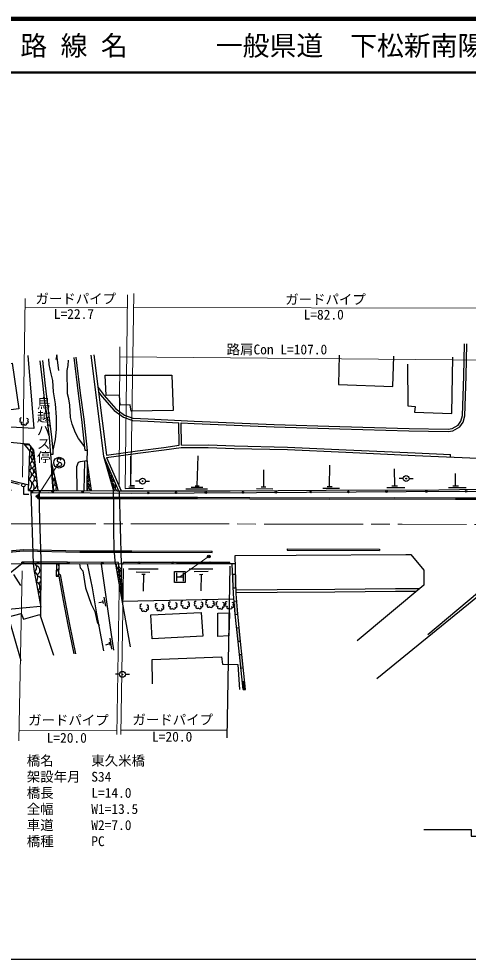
# Model space of a CAD drawing. Units: millimetres at full size, sheet at 1:1000; details may follow other scales. Extents: x 40000 to 680000, y 20000 to 380000.
# Drawn here: x 180096 to 263706, y 205000 to 380000 of the extents above; entities that cross this region are included whole.
import ezdxf
from ezdxf.enums import TextEntityAlignment as Align

# ---------------------------------------------------------------- set-up
doc = ezdxf.new("R2010")
doc.units = ezdxf.units.MM
doc.header["$LTSCALE"] = 1000
doc.header["$PDMODE"] = 32
doc.header["$PDSIZE"] = 500
doc.linetypes.add('CHAIN', pattern=[18.5, 12, -1.5, 3.5, -1.5])
for name, color, linetype, lineweight in [('M-BGD', 7, 'Continuous', 25), ('M-BMK', 2, 'CHAIN', 13), ('M-BMK-HTXT', 7, 'Continuous', 13), ('M-STR-HTXT', 7, 'Continuous', 13), ('M-STR-STR1', 1, 'Continuous', 25), ('M-STR-STRC', 7, 'Continuous', 25), ('M-TTL', 2, 'Continuous', 140), ('M-TTL-BAND', 7, 'Continuous', 25), ('M-TTL-LINE', 7, 'Continuous', 50)]:
    doc.layers.add(name, color=color, linetype=linetype, lineweight=lineweight)
doc.layers.add('M-TTL-TXT', color=7, linetype='Continuous')
doc.styles.add('@ＭＳ ゴシック', font='')
doc.styles.add('ＭＳ ゴシック', font='')
doc.styles.get('@ＭＳ ゴシック').set_extended_font_data('@MS Gothic')
doc.styles.get('ＭＳ ゴシック').set_extended_font_data('MS Gothic')

msp = doc.modelspace()

# ---------------------------------------------------------------- hatches: boundary and pattern name
at = {"layer": 'M-BGD'}
h = msp.add_hatch(color=256, dxfattribs=at)
edge = h.paths.add_edge_path()
edge.add_ellipse((203125, 293970), major_axis=(-36.5, -34.2), ratio=1, start_angle=136.8037, end_angle=-43.1963)
h = msp.add_hatch(color=256, dxfattribs=at)
edge = h.paths.add_edge_path()
edge.add_ellipse((252166, 294450), major_axis=(-36.5, -34.2), ratio=1, start_angle=136.8037, end_angle=-43.1963)
for points in [[(220436, 276636), (219887, 276624), (220012, 274124), (220493, 274135)], [(220629, 271674), (220181, 271628), (220379, 269237), (220390, 269136), (220837, 269182), (220827, 269279)], [(221098, 266695), (220650, 266650), (220910, 264164), (221358, 264209)], [(221611, 261722), (221164, 261676), (221417, 259189), (221864, 259235)], [(222117, 256748), (221669, 256702), (221826, 255163), (222274, 255208)]]:
    msp.add_hatch(color=256, dxfattribs=at).paths.add_polyline_path(points)
h = msp.add_hatch(color=256, dxfattribs=at)
edge = h.paths.add_edge_path()
edge.add_ellipse((199384, 258013), major_axis=(-36.5, -34.2), ratio=1, start_angle=136.8037, end_angle=-43.1963)

# ---------------------------------------------------------------- linework, layer by layer
for centre in [(252166, 294450), (203125, 293970), (199384, 258013)]:
    msp.add_arc(centre, 50, 180.00009, 0.00009)
for p, q in [((194074, 317452), (196414, 298827)), ((209922, 300638), (209860, 304825)), ((210371, 300685), (210310, 304802)), ((192848, 299677), (192446, 299677)), ((186065, 298954), (186516, 298954)), ((192284, 292202), (192374, 297676)), ((192826, 297741), (192745, 292199)), ((195834, 298633), (197737, 292163)), ((196434, 298376), (199109, 292154)), ((200870, 298583), (200863, 293143)), ((213295, 293094), (213459, 298661)), ((260417, 298472), (260417, 298922)), ((171262, 295850), (181958, 293255)), ((186166, 297267), (187375, 292237)), ((225684, 292908), (225697, 296071)), ((237931, 292971), (237976, 296914)), ((250039, 293078), (249980, 296228)), ((172870, 295176), (180185, 293372)), ((251616, 294450), (250866, 294450)), ((252716, 294450), (253466, 294450)), ((261375, 293067), (261372, 295384)), ((180945, 292887), (180945, 291554)), ((199857, 292614), (203252, 292641)), ((200541, 292883), (201628, 292869)), ((200742, 293144), (201637, 293137)), ((202575, 293970), (201825, 293970)), ((203675, 293970), (204425, 293970)), ((211177, 292514), (215227, 292549)), ((212136, 292865), (214337, 292830)), ((212932, 293099), (213658, 293088)), ((224318, 292583), (227365, 292544)), ((225191, 292912), (226045, 292905)), ((236674, 292651), (239783, 292651)), ((237482, 292976), (238380, 292965)), ((248565, 292806), (251889, 292776)), ((249525, 293073), (250553, 293083)), ((260026, 292793), (263328, 292768)), ((260873, 293067), (261877, 293067)), ((180945, 291554), (181945, 291554)), ((181929, 292217), (182359, 292219)), ((183655, 290723), (183655, 290973)), ((183920, 289001), (183966, 292228)), ((197758, 289813), (197737, 292163)), ((184285, 279353), (183920, 289001)), ((197800, 284913), (197758, 289813)), ((197826, 281290), (197800, 284913)), ((198066, 278501), (197826, 281290)), ((216086, 280669), (216087, 280919)), ((230009, 281381), (230008, 281131)), ((230008, 281131), (247196, 281054)), ((230009, 281381), (247197, 281304)), ((247197, 281304), (247196, 281054)), ((180635, 278561), (180635, 278861)), ((182737, 278568), (182942, 277139)), ((184163, 268704), (184276, 278574)), ((184276, 278574), (184285, 279353)), ((198660, 278495), (198660, 278795)), ((199203, 278498), (199294, 271612)), ((199533, 278501), (199533, 278809)), ((219357, 278593), (219357, 278793)), ((179081, 276586), (180393, 274556)), ((182942, 277139), (183442, 274516)), ((187572, 276571), (187768, 276571)), ((200517, 277661), (206029, 277650)), ((201932, 277055), (204480, 277022)), ((202965, 276629), (203593, 276629)), ((203279, 276629), (203222, 273495)), ((209051, 275125), (209051, 277125)), ((209051, 277125), (211051, 277125)), ((209426, 276875), (209426, 275375)), ((210676, 276875), (210676, 275375)), ((211051, 277125), (211051, 275125)), ((211772, 277637), (216164, 277625)), ((212734, 277132), (215325, 277181)), ((213734, 276614), (214314, 276638)), ((214024, 276626), (213968, 273542)), ((218858, 246173), (219421, 278138)), ((219887, 276624), (220436, 276636)), ((211051, 275125), (209051, 275125)), ((209426, 276125), (210676, 276125)), ((183442, 274516), (184184, 270513)), ((220012, 274124), (220493, 274135)), ((256184, 265422), (265421, 273149)), ((195734, 271469), (194966, 271294)), ((195665, 271744), (195803, 271193)), ((195923, 272360), (196217, 270678)), ((199294, 271612), (220144, 272085)), ((220181, 271628), (220629, 271674)), ((246729, 257255), (265411, 272500)), ((184159, 270645), (168722, 269155)), ((220390, 269136), (220837, 269182)), ((220650, 266650), (221098, 266695)), ((197059, 264754), (197353, 262690)), ((196984, 263711), (196216, 263443)), ((196931, 264008), (197037, 263413)), ((220911, 264164), (221358, 264209)), ((221164, 261676), (221611, 261722)), ((221417, 259189), (221864, 259235)), ((198834, 258013), (198084, 258013)), ((199934, 258013), (200684, 258013)), ((221669, 256702), (222117, 256748)), ((221826, 255163), (222274, 255208))]:
    msp.add_line(p, q, dxfattribs=at)
for points in [[(194835, 311397), (195948, 309916), (198137, 307415), (199768, 306268), (201334, 305689), (204135, 305560), (212742, 305132), (227632, 304509), (239814, 304128), (252700, 303776), (259962, 303629), (260714, 303739), (261825, 304396), (262357, 305131), (262623, 306164), (262906, 313493), (263018, 319531)], [(210310, 304802), (212721, 304682), (227615, 304060), (239801, 303678), (252690, 303326), (259991, 303178), (260866, 303306), (262135, 304056), (262772, 304937), (263071, 306099), (263356, 313480), (263468, 319522)], [(181770, 317336), (182917, 303743), (161413, 304988), (162440, 316541)], [(187519, 314552), (187192, 317485), (186973, 316612)], [(192446, 299677), (191844, 305461), (191204, 310301), (190372, 316960)], [(193623, 292193), (192826, 297741), (192848, 299677), (192242, 305508), (191601, 310352), (190769, 317010)], [(193479, 317377), (195834, 298633), (198618, 292157)], [(239691, 317387), (239556, 311972), (249713, 311599), (249882, 317218)], [(252399, 315725), (252483, 307953), (253827, 307839), (253739, 306799), (260663, 306546), (260871, 317062)], [(186516, 292242), (186251, 295458), (186155, 297499), (186019, 299692), (185800, 302069), (185496, 304655), (185148, 307039), (184575, 312199), (184091, 316367)], [(186516, 298954), (186467, 299727), (186247, 302116), (185943, 304714), (185594, 307097), (185022, 312250), (184538, 316419)], [(186467, 299727), (186918, 301698), (187088, 303656), (187127, 305882), (186942, 308325), (186572, 310613), (186425, 312701), (186094, 313910), (185716, 315652), (185670, 316737)], [(192379, 300318), (191173, 301901), (190665, 302932), (190017, 304582), (189725, 305828), (189571, 308094), (189402, 309294), (189125, 310233), (189079, 314532), (189294, 315502), (189340, 316487)], [(194948, 310498), (195598, 309632), (197833, 307078), (199557, 305866), (201244, 305242), (204114, 305111), (209860, 304825)], [(180623, 305707), (180495, 305753), (180383, 305708), (180277, 305574), (180297, 305444), (180380, 305385), (180439, 305374), (180334, 305313), (180269, 305124), (180302, 304987), (180483, 304918), (180630, 304937), (180553, 304740), (180550, 304574), (180674, 304498), (180856, 304459), (180981, 304515), (181014, 304577), (181067, 304494), (181298, 304391), (181472, 304459), (181571, 304619), (181529, 304731), (181458, 304783), (181652, 304735), (181843, 304847), (181896, 305046), (181825, 305123), (181697, 305155), (181854, 305199), (181876, 305288), (181835, 305458), (181753, 305548), (181581, 305626)], [(181066, 300914), (177811, 301195), (169506, 296712), (169429, 294695), (178655, 292308)], [(181929, 292217), (182142, 299609), (181066, 300914), (181873, 300895), (182833, 299743), (183639, 292226)], [(196414, 298827), (202201, 299595), (207095, 300249), (209922, 300638)], [(196434, 298376), (202260, 299149), (207156, 299803), (210295, 300235), (215353, 300248), (220190, 300063), (230063, 299842), (240967, 299349), (253831, 298758), (264023, 298315), (267472, 298142)], [(210371, 300685), (215361, 300698), (220204, 300513), (230078, 300291), (240987, 299799), (253851, 299208), (260417, 298922)], [(192826, 297741), (191517, 297553), (191162, 297419), (190855, 296603), (190902, 292212)], [(198812, 292156), (200648, 292143), (219428, 292181), (237300, 292282), (258236, 292357), (269709, 292508), (284416, 292676), (267472, 298142)], [(182359, 291787), (185632, 291864), (201150, 291753), (224326, 291873), (252178, 292014), (284090, 292183), (284416, 292676)], [(183655, 290973), (192787, 290975), (202379, 290961), (213358, 290967), (223101, 290933), (237953, 290881), (249980, 290905), (261329, 290831), (271488, 290842), (285349, 290706)], [(183655, 290723), (192787, 290725), (202379, 290711), (213358, 290717), (223101, 290683), (237953, 290631), (249979, 290655), (261328, 290581), (271487, 290592), (285346, 290456)], [(81273, 281460), (91679, 281445), (108554, 281509), (130166, 281511), (147363, 281537), (150990, 280914), (155279, 280350), (159090, 280248), (171713, 280281), (175416, 280715), (180988, 281257), (191455, 281013), (201109, 280972), (216087, 280919)], [(81273, 281210), (91680, 281195), (108554, 281259), (130166, 281261), (147342, 281287), (150952, 280667), (155259, 280100), (159087, 279998), (171728, 280031), (175443, 280466), (180998, 281007), (191452, 280763), (201108, 280722), (216086, 280669)], [(220356, 280113), (231680, 280203), (252118, 280295), (253019, 280295), (255430, 277391), (255427, 274633), (243036, 264216)], [(222274, 255208), (221370, 264099), (220827, 269279), (220518, 273016), (220356, 280113)], [(180635, 278561), (174331, 278470), (158498, 278535), (146408, 278469), (131401, 278469), (119661, 278425), (108739, 278469), (97463, 278381), (86075, 278382), (83955, 278404), (80097, 279308)], [(182737, 278568), (180635, 278561), (168722, 269155), (168080, 258891)], [(198660, 278795), (189182, 278892), (180635, 278861)], [(187097, 278584), (187076, 276300), (187565, 276278), (187622, 278586)], [(191387, 278569), (191499, 277801), (192013, 277268), (192511, 274116), (193582, 271052), (194237, 269684), (194667, 267746), (195051, 267077)], [(195938, 262361), (194634, 269290), (193784, 274084), (192886, 278554)], [(195394, 278528), (197246, 265860), (197718, 262494)], [(198066, 278501), (199323, 271447), (200814, 263130)], [(220391, 278593), (209406, 278592), (199533, 278501), (199203, 278498)], [(219357, 278793), (209405, 278792), (199533, 278809)], [(221826, 255163), (220922, 264053), (220379, 269237), (220069, 272986), (219789, 278593)], [(187768, 276571), (188630, 271815), (189499, 267282), (190635, 261856)], [(187516, 276280), (188335, 271760), (189205, 267223), (190341, 261795)], [(254567, 273910), (250164, 273899), (238918, 273821), (228171, 273754), (220503, 273687)], [(253970, 273409), (250166, 273399), (238921, 273321), (228174, 273254), (220514, 273187)], [(208292, 271425), (208164, 271471), (208052, 271426), (207945, 271292), (207965, 271162), (208048, 271103), (208108, 271092), (208002, 271031), (207938, 270842), (207970, 270705), (208151, 270636), (208299, 270655), (208222, 270458), (208219, 270292), (208343, 270216), (208525, 270177), (208650, 270233), (208682, 270295), (208735, 270212), (208967, 270109), (209141, 270177), (209239, 270337), (209197, 270449), (209127, 270501), (209320, 270453), (209512, 270565), (209565, 270764), (209493, 270841), (209366, 270873), (209523, 270917), (209545, 271006), (209504, 271176), (209422, 271266), (209249, 271344)], [(210607, 271566), (210479, 271612), (210367, 271567), (210261, 271433), (210281, 271303), (210364, 271244), (210423, 271233), (210318, 271172), (210253, 270983), (210286, 270846), (210467, 270777), (210614, 270796), (210537, 270599), (210534, 270433), (210658, 270357), (210840, 270319), (210965, 270374), (210998, 270436), (211051, 270353), (211282, 270250), (211456, 270319), (211555, 270478), (211513, 270590), (211442, 270642), (211636, 270594), (211827, 270706), (211880, 270905), (211809, 270982), (211681, 271014), (211838, 271059), (211860, 271147), (211819, 271317), (211737, 271407), (211565, 271485)], [(213092, 271538), (212964, 271584), (212852, 271539), (212746, 271405), (212766, 271275), (212849, 271216), (212908, 271205), (212803, 271144), (212738, 270955), (212771, 270818), (212952, 270748), (213099, 270767), (213022, 270571), (213019, 270405), (213143, 270329), (213325, 270290), (213450, 270346), (213483, 270408), (213535, 270325), (213767, 270222), (213941, 270290), (214040, 270450), (213998, 270561), (213927, 270614), (214121, 270566), (214312, 270678), (214365, 270877), (214294, 270954), (214166, 270986), (214323, 271030), (214345, 271119), (214304, 271289), (214222, 271379), (214050, 271457)], [(215210, 271736), (215082, 271781), (214970, 271736), (214864, 271603), (214884, 271472), (214966, 271414), (215026, 271402), (214921, 271341), (214856, 271152), (214888, 271015), (215069, 270946), (215217, 270965), (215140, 270768), (215137, 270602), (215261, 270526), (215443, 270488), (215568, 270544), (215601, 270605), (215653, 270523), (215885, 270420), (216059, 270488), (216158, 270648), (216116, 270759), (216045, 270811), (216239, 270763), (216430, 270876), (216483, 271075), (216412, 271152), (216284, 271184), (216441, 271228), (216463, 271316), (216422, 271487), (216340, 271577), (216168, 271654)], [(217114, 271463), (216987, 271508), (216874, 271463), (216768, 271330), (216788, 271199), (216871, 271141), (216931, 271129), (216825, 271068), (216761, 270879), (216793, 270742), (216974, 270673), (217121, 270692), (217045, 270495), (217042, 270329), (217165, 270253), (217347, 270215), (217472, 270271), (217505, 270332), (217558, 270250), (217790, 270147), (217963, 270215), (218062, 270375), (218020, 270486), (217950, 270538), (218143, 270490), (218334, 270603), (218387, 270802), (218316, 270879), (218188, 270911), (218345, 270955), (218367, 271043), (218326, 271214), (218244, 271304), (218072, 271381)], [(218858, 271485), (218730, 271531), (218618, 271486), (218512, 271352), (218532, 271222), (218615, 271163), (218674, 271152), (218569, 271091), (218504, 270902), (218537, 270765), (218718, 270696), (218865, 270715), (218788, 270518), (218785, 270352), (218909, 270276), (219091, 270238), (219216, 270293), (219249, 270355), (219302, 270272), (219533, 270169), (219707, 270238), (219806, 270397), (219764, 270509), (219693, 270561), (219887, 270513), (220078, 270625), (220131, 270825), (220060, 270901), (219932, 270933), (220089, 270978), (220111, 271066), (220070, 271236), (219988, 271326), (219816, 271404)], [(202983, 271002), (202855, 271047), (202743, 271002), (202637, 270869), (202657, 270738), (202739, 270680), (202799, 270668), (202694, 270607), (202629, 270418), (202661, 270281), (202842, 270212), (202990, 270231), (202913, 270034), (202910, 269868), (203034, 269792), (203216, 269754), (203341, 269810), (203374, 269871), (203426, 269789), (203658, 269686), (203832, 269754), (203931, 269914), (203889, 270025), (203818, 270077), (204012, 270029), (204203, 270142), (204256, 270341), (204185, 270418), (204057, 270450), (204214, 270494), (204236, 270582), (204195, 270753), (204113, 270843), (203941, 270920)], [(205835, 271115), (205707, 271160), (205595, 271115), (205489, 270981), (205509, 270851), (205591, 270792), (205651, 270781), (205546, 270720), (205481, 270531), (205513, 270394), (205694, 270325), (205842, 270344), (205765, 270147), (205762, 269981), (205886, 269905), (206068, 269867), (206193, 269923), (206226, 269984), (206278, 269902), (206510, 269799), (206684, 269867), (206783, 270027), (206741, 270138), (206670, 270190), (206864, 270142), (207055, 270255), (207108, 270454), (207037, 270531), (206909, 270562), (207066, 270607), (207088, 270695), (207047, 270866), (206965, 270956), (206793, 271033)], [(180564, 260537), (178161, 268682), (180505, 269356), (180974, 268301), (184022, 269122), (186572, 261563)], [(204990, 256273), (204914, 260744), (217805, 261239), (218014, 259874), (220841, 259854), (221163, 255193)], [(255481, 229110), (264240, 229110), (264240, 227883), (363455, 227883)]]:
    msp.add_lwpolyline(points, dxfattribs=at)
for points in [[(170348, 314989), (178861, 315940), (180122, 307429), (171094, 306297)], [(196160, 313712), (208581, 313693), (208809, 307085), (201022, 306971), (200813, 308149), (198952, 308130), (198838, 309933), (196350, 309914)], [(204677, 269104), (214015, 269536), (214312, 265111), (204893, 264598)], [(217139, 269384), (219312, 269461), (219178, 265145), (217130, 265059)]]:
    msp.add_lwpolyline(points, close=True, dxfattribs=at)
for centre, radius in [((203125, 293970), 550), ((203125, 293970), 50), ((252166, 294450), 550), ((252166, 294450), 50), ((180945, 293220), 333), ((182515, 291940), 150), ((186394, 292009), 150), ((191979, 291969), 150), ((204178, 291769), 150), ((209347, 291796), 150), ((214891, 291824), 150), ((221810, 291860), 150), ((227915, 291891), 150), ((234409, 291924), 150), ((241420, 291960), 150), ((248496, 291995), 150), ((255958, 292034), 150), ((263318, 292073), 150), ((180843, 278712), 150), ((183653, 278722), 150), ((189326, 278740), 150), ((195623, 278676), 150), ((202455, 278804), 150), ((208738, 278793), 150), ((215631, 278793), 150), ((199384, 258013), 550), ((199384, 258013), 50)]:
    msp.add_circle(centre, radius, dxfattribs=at)
for centre, radius, start, end in [((181680, 300089), 666, 313.8555, 125.10339), ((182048, 299067), 550, 276.44865, 80.2511), ((182169, 299443), 606, 314.69873, 73.32786), ((182148, 298845), 779, 331.93534, 37.85999), ((181875, 297868), 694, 286.50469, 70.19506), ((182380, 297020), 609, 272.0482, 76.66084), ((182238, 298359), 609, 302.86069, 57.76192), ((182100, 297652), 953, 333.53079, 39.19229), ((181603, 295149), 878, 296.2335, 60.46624), ((181666, 296569), 753, 299.37264, 57.32711), ((182235, 295768), 665, 291.61127, 75.45994), ((182714, 296429), 493, 288.63151, 59.28858), ((182620, 295118), 708, 304.01653, 66.69836), ((187268, 295907), 1044, 149.66306, 217.26745), ((193186, 295494), 400, 103.43715, 272.89951), ((197151, 296202), 478, 144.81686, 261.71012), ((197261, 295830), 505, 169.61153, 230.99569), ((181230, 293311), 1298, 302.57695, 54.1228), ((182250, 294409), 776, 287.04665, 72.78158), ((182501, 293415), 1006, 296.1837, 59.22841), ((187100, 294836), 796, 128.81149, 234.22485), ((187143, 293628), 758, 132.11204, 223.3691), ((186960, 294321), 350, 117.32511, 269.70646), ((193308, 294321), 531, 137.94141, 231.2204), ((193357, 294676), 444, 109.83034, 266.50633), ((193425, 293775), 469, 101.70835, 274.62832), ((197375, 295410), 432, 132.52944, 273.99753), ((197519, 294877), 487, 153.77021, 245.61106), ((197793, 294637), 517, 138.68097, 267.846), ((197729, 294261), 446, 157.21714, 249.70211), ((198056, 293707), 501, 124.31031, 282.21666), ((181797, 292720), 1166, 334.69342, 54.28369), ((187128, 292739), 651, 117.80607, 229.8263), ((187422, 293534), 637, 136.74654, 250.28503), ((187450, 292496), 501, 118.97624, 210.79299), ((193384, 292304), 535, 118.30906, 191.46907), ((193633, 293182), 698, 150.34666, 224.60209), ((193721, 292776), 591, 115.95657, 260.3801), ((198134, 293338), 564, 162.35248, 255.99644), ((198525, 292641), 805, 160.44727, 216.45972), ((198631, 292791), 634, 137.70758, 268.8194), ((182531, 277933), 895, 297.34179, 45.3755), ((187041, 278013), 574, 274.61331, 84.31635), ((198987, 278268), 770, 162.51945, 237.69605), ((199508, 278389), 854, 172.88734, 249.94139), ((182475, 276065), 1171, 315.11347, 66.47444), ((183176, 277393), 862, 293.23159, 76.68297), ((187009, 276871), 576, 276.72374, 82.20592), ((199569, 276925), 1029, 152.57992, 221.77976), ((199381, 277790), 824, 149.26909, 234.90602), ((199887, 276812), 1025, 130.93267, 230.57736), ((183033, 274286), 991, 307.15147, 74.09021), ((183483, 275539), 759, 297.65564, 79.22145), ((199292, 276049), 526, 132.93395, 234.94728), ((199367, 274593), 475, 141.16766, 234.07973), ((200020, 275264), 1089, 136.07495, 225.43508), ((183482, 272784), 728, 302.78473, 78.21144), ((183643, 273701), 578, 311.4607, 50.16924), ((199249, 273473), 285, 121.7351, 253.27568), ((199793, 273977), 742, 136.4348, 225.07523), ((200041, 272990), 899, 149.11777, 212.39226)]:
    msp.add_arc(centre, radius, start, end, dxfattribs=at)
at = {"layer": 'M-BMK'}
msp.add_lwpolyline([(65403, 286214), (72801, 286197), (84885, 286224), (108504, 286207), (125578, 286138), (153040, 286161), (182429, 286013), (207216, 286014), (232140, 285968), (251402, 285941), (278333, 285874), (294139, 285783), (319416, 285783), (350133, 285651)], dxfattribs=at)
at = {"layer": 'M-STR-HTXT'}
for p, q in [((181265, 327980), (180751, 294723)), ((199857, 292614), (200318, 328616)), ((201482, 328874), (200912, 293336)), ((181239, 326349), (200288, 326304)), ((201441, 326302), (284678, 326107)), ((198877, 318927), (198776, 293343)), ((198869, 317078), (305999, 316124)), ((183635, 291271), (187593, 297407)), ((215333, 279849), (210051, 276125)), ((180735, 277257), (180096, 245637)), ((198330, 246787), (198836, 277561)), ((199557, 277691), (199079, 246817)), ((180135, 247567), (198343, 247601)), ((199092, 247603), (218884, 247640))]:
    msp.add_line(p, q, dxfattribs=at)
at = {"layer": 'M-STR-STR1'}
for p, q in [((182359, 292219), (182737, 278568)), ((199203, 278498), (198812, 292156))]:
    msp.add_line(p, q, dxfattribs=at)
for points in [[(182359, 292219), (186597, 292242), (198812, 292156)], [(199203, 278498), (189181, 278592), (182737, 278568)]]:
    msp.add_lwpolyline(points, dxfattribs=at)
at = {"layer": 'M-STR-STRC'}
for p, q in [((187321, 298043), (187230, 297861)), ((187230, 297861), (187230, 297770)), ((187230, 297770), (187321, 297589)), ((187502, 298134), (187321, 298043)), ((187321, 297589), (187866, 297407)), ((187684, 298134), (187502, 298134)), ((187866, 298043), (187684, 298134)), ((187957, 297861), (187866, 298043)), ((187230, 296861), (187139, 297043)), ((187321, 296770), (187230, 296861)), ((187502, 296680), (187321, 296770)), ((187684, 296680), (187502, 296680)), ((187866, 296770), (187684, 296680)), ((187866, 297407), (187957, 297316)), ((187957, 296861), (187866, 296770)), ((187957, 297316), (188048, 297134)), ((188048, 297043), (187957, 296861)), ((188048, 297134), (188048, 297043))]:
    msp.add_line(p, q, dxfattribs=at)
for centre, radius in [((187593, 297407), 1000), ((183554, 291144), 150), ((183554, 291144), 120), ((183554, 291144), 90), ((183554, 291144), 60), ((183554, 291144), 30), ((183554, 291144), 20), ((215456, 279935), 150), ((215456, 279935), 120), ((215456, 279935), 90), ((215456, 279935), 60), ((215456, 279935), 30), ((215456, 279935), 20)]:
    msp.add_circle(centre, radius, dxfattribs=at)
for p in [(183554, 291144), (215456, 279935)]:
    msp.add_point(p, dxfattribs=at)
at = {"layer": 'M-TTL'}
msp.add_line((680000, 380000), (40000, 380000), dxfattribs=at)
at = {"layer": 'M-TTL-BAND'}
msp.add_line((40000, 205000), (579000, 205000), dxfattribs=at)
at = {"layer": 'M-TTL-LINE'}
msp.add_line((40000, 370000), (680000, 370000), dxfattribs=at)

# ---------------------------------------------------------------- texts
at = {"layer": 'M-BMK-HTXT', "style": '@ＭＳ ゴシック'}
msp.add_text('鳥越バス停', height=1833, rotation=270, dxfattribs=at).set_placement((183228, 309713), align=Align.BOTTOM_LEFT)
at = {"layer": 'M-STR-HTXT', "style": 'ＭＳ ゴシック'}
for s, p in [('ガードパイプ', (183186, 326449)), ('ガードパイプ', (229659, 326319)), ('L=22.7', (186610, 323615)), ('L=82.0', (233083, 323485)), ('路肩Con L=107.0', (218762, 317001)), ('ガードパイプ', (181822, 248022)), ('ガードパイプ', (201228, 248105)), ('L=20.0', (185278, 244732)), ('L=20.0', (204892, 244940)), ('橋名', (181577, 240487)), ('東久米橋', (193577, 240487)), ('架設年月', (181577, 237487)), ('S34', (193577, 237487)), ('橋長', (181577, 234487)), ('L=14.0', (193577, 234487)), ('全幅', (181577, 231487)), ('W1=13.5', (193577, 231487)), ('車道', (181577, 228487)), ('W2=7.0', (193577, 228487)), ('橋種', (181577, 225487)), ('PC', (193577, 225487))]:
    msp.add_text(s, height=1833, dxfattribs=at).set_placement(p, align=Align.BOTTOM_LEFT)
at = {"layer": 'M-TTL-TXT', "style": 'ＭＳ ゴシック'}
for s, p in [('路 線 名', (180380, 375000)), ('一般県道\u3000下松新南陽線', (216734, 375000))]:
    msp.add_text(s, height=3666, dxfattribs=at).set_placement(p, align=Align.MIDDLE_LEFT)

doc.saveas('drawing.dxf')
